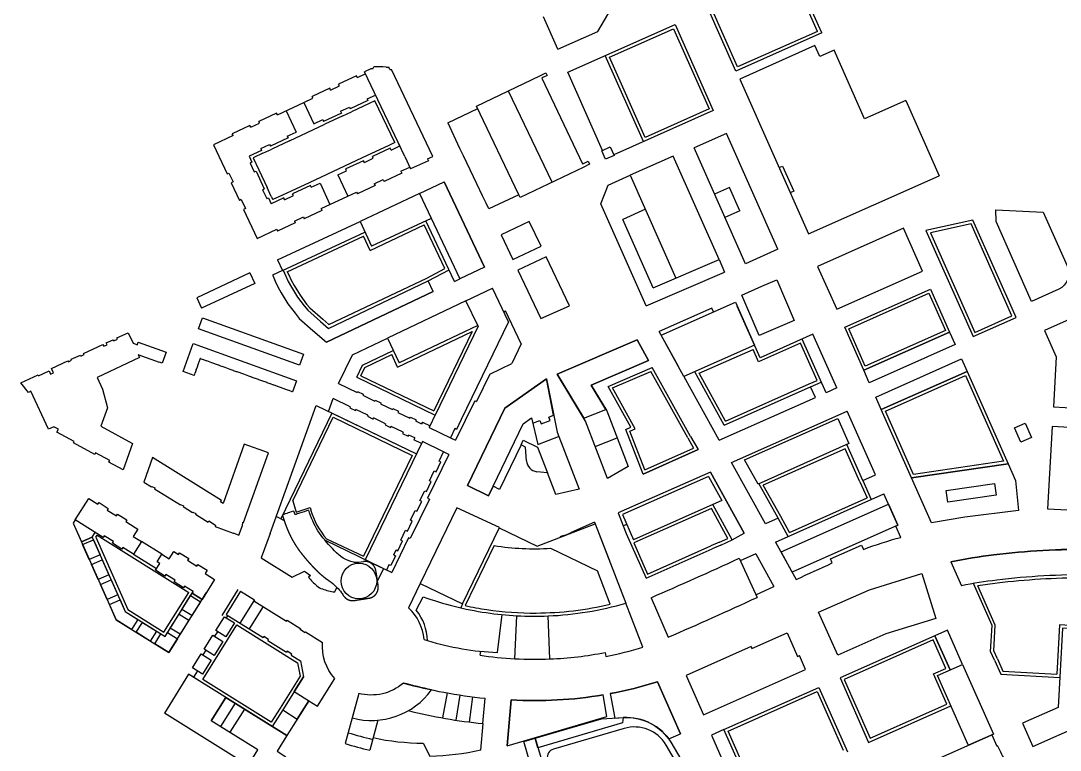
# Model space of a CAD drawing. Header units: inches. Extents: x -78213 to 209803, y -34177 to 209932.
# Drawn here: x 37547 to 69401, y 90020 to 112359 of the extents above; entities that cross this region are included whole.
import ezdxf

# ---------------------------------------------------------------- set-up
doc = ezdxf.new("R2010")
doc.units = ezdxf.units.IN
doc.header["$LTSCALE"] = 1200
doc.header["$MEASUREMENT"] = 0
for name, color, linetype in [('a-below', 1, 'Continuous'), ('a-pn-2', 1, 'Continuous'), ('a-screen-50', 77, 'Continuous'), ('a-site-bldg', 3, 'Continuous'), ('a-site-greenroof-richelle', 74, 'Continuous'), ('a-site-pattern', 74, 'Continuous')]:
    doc.layers.add(name, color=color, linetype=linetype)
doc.layers.add('NoPlot', color=193, linetype='Continuous', plot=False)

# ---------------------------------------------------------------- blocks, each defined once
blk = doc.blocks.new('Baseball-upper')
at = {"layer": 'a-below'}
blk.add_line((917, 5489), (1843, 5302), dxfattribs=at)
for points in [[(1843, 5302), (1486, 5374), (1513, 5551), (1643, 6532), (2000, 6485), (1843, 5302)], [(2000, 6485), (4096, 6206), (4726, 5969), (4635, 5832), (1960, 6187), (2000, 6485)]]:
    blk.add_lwpolyline(points, dxfattribs=at)
for points in [[(6096, 1801), (5764, 4685, 0.267654), (4726, 5969)], [(917, 5489), (49, 1715, 0.491734), (1350, -2), (2286, -2), (2287, 951)], [(2286, 22), (2943, 22), (2943, 0), (3986, -1), (3986, 316), (5897, 316), (6168, 1175), (6096, 1801), (4667, 1801), (4126, 1261), (1994, 1261, -0.450619), (1398, 1941), (1843, 5302), (1486, 5374), (1513, 5551)], [(5105, 1801), (4258, 951), (1991, 951, -0.452066), (1092, 1981), (1540, 5363)]]:
    blk.add_lwpolyline(points, format="xyb", dxfattribs=at)
at = {"layer": 'a-screen-50'}
for points in [[(5058, 1801), (4244, 984), (1991, 984, -0.452043), (1124, 1977), (1572, 5357)], [(5011, 1801), (4230, 1017), (1991, 1017, -0.452018), (1157, 1973), (1604, 5350)], [(4965, 1801), (4216, 1050), (1991, 1050, -0.451992), (1190, 1968), (1637, 5344)], [(4918, 1801), (4203, 1083), (1991, 1083, -0.451964), (1222, 1964), (1669, 5337)], [(4871, 1801), (4189, 1116), (1991, 1116, -0.451934), (1255, 1960), (1702, 5331)], [(4825, 1801), (4175, 1149), (1991, 1149, -0.451902), (1288, 1955), (1734, 5324)], [(4778, 1801), (4162, 1182), (1991, 1182, -0.451868), (1321, 1951), (1767, 5318)], [(4732, 1801), (4148, 1215), (1991, 1215, -0.451832), (1353, 1947), (1799, 5311)]]:
    blk.add_lwpolyline(points, format="xyb", dxfattribs=at)
at = {"layer": 'NoPlot'}
for points in [[(3922, 1440, 0.201404), (4150, 1536), (4550, 1935, -0.122098), (4649, 1977), (5309, 1976, 0.448182), (5827, 2557), (5585, 4667, 0.34378), (4615, 5653), (2377, 5950, 0.39161), (2086, 5756), (1576, 1915, 0.430383), (1964, 1441), (3922, 1440)], [(2118, 1827), (2877, 1825, 0.355753), (3080, 1702, 0.259378), (3675, 2307, 0.28258), (3112, 3385, 0.149255), (2453, 3547, 0.183867), (1939, 3179), (1842, 2983, 0.414356), (1958, 2744), (1958, 1985, 2.328536), (2118, 1827)], [(2102, 1899), (2866, 1899, -0.373594), (3038, 2075), (3038, 2794, -0.213465), (2935, 2907), (2207, 2907, -0.370854), (2030, 2734), (2030, 1970, -0.167506), (2102, 1899)]]:
    blk.add_lwpolyline(points, format="xyb", dxfattribs=at)
blk.add_circle((2500, 2358), 105, dxfattribs=at)

msp = doc.modelspace()

# ---------------------------------------------------------------- linework, layer by layer
at = {"layer": 'a-below'}
for p, q in [((62095, 111986), (61219, 113960)), ((55228, 112034), (56066, 113458)), ((59463, 110818), (58586, 112792)), ((54001, 111489), (53563, 112476)), ((54309, 110781), (57599, 112241)), ((57599, 112241), (58768, 109609)), ((54001, 111489), (55228, 112034)), ((62095, 111986), (59463, 110818)), ((61883, 111598), (59580, 110576)), ((62031, 111265), (61883, 111598)), ((56629, 108660), (55461, 111292)), ((62470, 111459), (62031, 111265)), ((63405, 109353), (62470, 111459)), ((47832, 110674), (47288, 110420)), ((47857, 110619), (47832, 110674)), ((47857, 110619), (48111, 110738)), ((51518, 109742), (53459, 110674)), ((53459, 110674), (53640, 110760)), ((53550, 110619), (53513, 110601)), ((53513, 110601), (54762, 107974)), ((53678, 110680), (53550, 110619)), ((53640, 110760), (53678, 110680)), ((55371, 108390), (54309, 110781)), ((59580, 110576), (61686, 105833)), ((47016, 110293), (46473, 110039)), ((47042, 110239), (47016, 110293)), ((47042, 110239), (47313, 110366)), ((47313, 110366), (47288, 110420)), ((46226, 109858), (46498, 109985)), ((46498, 109985), (46473, 110039)), ((48187, 109913), (47643, 109659)), ((48162, 109967), (48416, 110085)), ((48162, 109967), (48187, 109913)), ((53827, 107416), (52498, 110208)), ((64666, 109913), (63405, 109353)), ((64666, 109913), (65689, 107610)), ((45411, 109477), (46226, 109858)), ((45682, 109604), (45987, 108952)), ((46226, 109858), (46531, 109205)), ((47346, 109586), (47618, 109713)), ((47346, 109586), (47372, 109532)), ((47618, 109713), (47643, 109659)), ((50633, 109235), (51552, 109672)), ((52808, 107033), (51518, 109742)), ((58768, 109609), (55719, 108256)), ((45385, 109531), (44842, 109278)), ((44867, 109223), (44842, 109278)), ((45411, 109477), (45385, 109531)), ((46531, 109205), (46803, 109332)), ((46803, 109332), (46828, 109278)), ((47372, 109532), (46828, 109278)), ((44570, 109151), (44026, 108897)), ((44595, 109096), (44570, 109151)), ((44595, 109096), (44867, 109223)), ((45715, 108825), (45987, 108952)), ((50640, 109219), (50633, 109235)), ((51005, 108452), (50640, 109219)), ((44051, 108843), (43453, 108563)), ((44051, 108843), (44026, 108897)), ((45741, 108770), (45197, 108517)), ((45715, 108825), (45741, 108770)), ((43453, 108563), (43869, 107672)), ((44925, 108390), (44544, 108212)), ((44900, 108444), (45172, 108571)), ((44900, 108444), (44925, 108390)), ((45172, 108571), (45197, 108517)), ((48867, 108456), (48324, 108202)), ((48893, 108401), (48867, 108456)), ((48893, 108401), (49165, 108528)), ((51111, 108228), (51005, 108452)), ((44544, 108212), (44631, 108027)), ((44631, 108027), (44576, 108002)), ((44576, 108002), (44703, 107730)), ((48052, 108075), (47508, 107821)), ((48077, 108020), (48052, 108075)), ((48077, 108020), (48349, 108147)), ((48349, 108147), (48324, 108202)), ((51418, 107584), (51111, 108228)), ((54762, 107974), (54795, 107989)), ((54795, 107989), (54934, 108055)), ((54934, 108055), (54978, 107963)), ((57541, 108211), (56225, 107626)), ((58945, 105049), (57541, 108211)), ((43869, 107672), (43924, 107697)), ((43924, 107697), (44051, 107425)), ((44703, 107730), (44757, 107755)), ((44757, 107755), (45011, 107211)), ((47262, 107640), (47534, 107767)), ((47534, 107767), (47508, 107821)), ((49223, 107694), (48679, 107441)), ((49197, 107749), (49469, 107876)), ((49197, 107749), (49223, 107694)), ((54782, 107870), (52848, 106950)), ((54978, 107963), (54782, 107870)), ((60785, 107862), (60895, 107910)), ((60895, 107910), (61235, 107143)), ((44051, 107425), (43996, 107400)), ((43996, 107400), (44250, 106856)), ((46446, 107259), (46718, 107386)), ((46718, 107386), (47023, 106733)), ((47262, 107640), (47566, 106987)), ((48382, 107368), (48654, 107495)), ((48382, 107368), (48407, 107314)), ((48654, 107495), (48679, 107441)), ((51523, 107363), (51418, 107584)), ((51696, 106999), (51523, 107363)), ((61686, 105833), (65689, 107610)), ((44957, 107186), (45011, 107211)), ((44957, 107186), (45084, 106914)), ((46421, 107313), (45877, 107059)), ((45903, 107005), (45877, 107059)), ((46446, 107259), (46421, 107313)), ((47566, 106987), (47838, 107114)), ((47838, 107114), (47864, 107060)), ((48407, 107314), (47864, 107060)), ((52808, 107033), (51888, 106596)), ((52848, 106950), (52808, 107033)), ((59269, 107255), (58808, 107050)), ((59585, 106542), (59269, 107255)), ((61235, 107143), (61126, 107094)), ((44305, 106881), (44250, 106856)), ((44305, 106881), (44431, 106610)), ((45084, 106914), (45138, 106940)), ((45138, 106940), (45224, 106755)), ((45605, 106933), (45224, 106755)), ((45631, 106878), (45605, 106933)), ((45631, 106878), (45903, 107005)), ((46751, 106607), (47566, 106987)), ((51805, 106769), (51696, 106999)), ((51886, 106600), (51805, 106769)), ((44431, 106610), (44377, 106584)), ((44377, 106584), (44793, 105693)), ((46776, 106552), (46233, 106298)), ((46751, 106607), (46776, 106552)), ((59585, 106542), (59125, 106337)), ((45412, 105034), (47943, 106216)), ((45961, 106171), (45417, 105918)), ((45935, 106226), (46207, 106353)), ((45935, 106226), (45961, 106171)), ((46207, 106353), (46233, 106298)), ((50839, 104378), (49959, 106230)), ((44793, 105693), (45392, 105972)), ((45392, 105972), (45417, 105918)), ((45566, 104709), (48095, 105890)), ((45412, 105034), (45566, 104709)), ((44569, 104641), (42938, 103879)), ((44569, 104641), (42938, 103879)), ((44569, 104641), (44721, 104315)), ((44569, 104641), (44721, 104315)), ((50035, 104394), (50673, 104727)), ((44721, 104315), (43090, 103553)), ((44721, 104315), (43090, 103553)), ((50839, 104378), (51005, 104456)), ((42938, 103879), (43090, 103553)), ((42938, 103879), (43090, 103553)), ((50189, 104069), (46917, 102512)), ((58726, 103562), (57106, 102842)), ((58780, 103441), (58726, 103562)), ((59505, 103618), (59504, 103618)), ((60206, 102039), (59505, 103618)), ((52347, 103450), (52401, 103476)), ((52884, 102461), (52401, 103476)), ((57701, 101767), (57106, 102842)), ((62226, 100967), (61496, 102612)), ((62226, 100967), (61496, 102612)), ((52884, 102461), (52592, 101859)), ((51922, 101540), (52592, 101859)), ((58074, 99632), (56898, 101742)), ((47842, 101443), (50246, 100281)), ((51922, 101540), (51513, 100695)), ((57875, 101450), (57876, 101451)), ((58950, 99512), (57875, 101450)), ((59105, 99974), (58199, 101608)), ((61751, 101149), (62080, 101296)), ((47281, 101248), (47854, 100971)), ((59105, 99974), (61751, 101149)), ((61897, 100820), (61751, 101150)), ((62555, 101113), (62226, 100967)), ((47645, 100539), (47118, 100794)), ((48026, 100888), (48394, 100710)), ((51459, 100721), (50874, 99511)), ((51459, 100721), (51513, 100695)), ((58950, 99512), (61897, 100820)), ((48185, 100278), (47818, 100456)), ((48567, 100627), (48934, 100449)), ((49107, 100365), (49474, 100188)), ((54799, 100189), (55480, 100453)), ((59331, 98827), (62872, 100400)), ((63737, 98451), (62872, 100400)), ((48725, 100017), (48358, 100194)), ((49647, 100104), (49831, 100015)), ((49857, 100069), (49831, 100015)), ((49857, 100069), (50089, 99957)), ((52946, 100016), (53200, 100195)), ((53200, 100195), (53391, 99378)), ((53238, 100032), (53459, 100118)), ((53459, 100118), (53498, 100017)), ((53498, 100017), (53767, 100121)), ((53728, 100222), (53877, 100280)), ((53767, 100121), (53728, 100222)), ((49265, 99756), (48898, 99933)), ((52024, 98101), (52946, 100016)), ((49622, 99583), (49438, 99672)), ((49622, 99583), (49595, 99529)), ((49828, 99417), (49595, 99529)), ((50712, 99589), (50874, 99511)), ((52877, 99373), (52944, 99511)), ((52944, 99511), (53386, 99298)), ((53391, 99378), (54031, 99626)), ((55153, 99322), (55825, 99583)), ((58074, 99632), (58302, 99224)), ((50665, 99079), (50016, 97738)), ((50665, 99079), (50503, 99157)), ((53386, 99298), (53690, 98512)), ((56619, 98477), (58302, 99224)), ((63353, 98281), (62865, 99381)), ((60368, 96956), (59331, 98827)), ((58681, 98539), (55858, 97285)), ((58681, 98539), (59720, 96664)), ((59720, 96664), (58681, 98539)), ((63353, 98281), (63737, 98451)), ((60753, 97127), (60168, 98184)), ((63353, 98281), (63613, 97696)), ((60679, 96394), (63997, 97867)), ((64422, 96909), (63997, 97867)), ((50070, 97712), (49485, 96502)), ((50016, 97738), (50070, 97712)), ((45512, 97106), (45372, 97173)), ((55858, 97285), (56009, 96893)), ((53373, 96269), (55148, 96957)), ((55148, 96957), (56091, 94521)), ((56009, 96893), (56117, 96941)), ((60753, 97127), (60368, 96956)), ((61065, 96565), (60753, 97127)), ((64367, 96884), (64422, 96909)), ((64521, 96538), (64367, 96884)), ((49431, 96528), (48914, 95460)), ((49485, 96502), (49431, 96528)), ((52208, 96832), (53373, 96269)), ((59353, 96460), (59720, 96664)), ((59001, 96304), (58738, 96187)), ((60679, 96394), (61312, 95252)), ((62362, 95877), (63316, 96301)), ((63316, 96301), (63373, 96171)), ((41006, 96021), (41710, 95581)), ((44918, 95910), (45869, 95315)), ((59559, 95896), (60113, 94698)), ((60069, 96035), (59592, 95824)), ((60069, 96035), (60623, 95035)), ((60921, 95958), (60845, 96095)), ((48662, 95582), (48479, 95204)), ((45869, 95315), (46246, 95502)), ((49791, 95122), (49433, 94382)), ((60075, 94780), (60623, 95035)), ((67313, 93834), (66740, 95124)), ((56862, 94690), (57386, 93479)), ((51087, 94498), (51030, 94380)), ((43888, 94148), (43844, 94077)), ((67268, 93047), (67313, 93834)), ((43576, 93649), (43487, 93507)), ((49907, 93413), (50012, 93379)), ((43220, 93080), (43131, 92937)), ((67387, 92779), (67268, 93047)), ((67388, 92778), (67580, 92345)), ((45704, 90465), (42692, 92348)), ((45924, 91813), (46210, 92271)), ((67580, 92345), (69385, 92244)), ((47902, 91760), (47491, 90225)), ((47902, 91760), (47491, 90225)), ((50998, 91710), (50880, 90939)), ((51388, 91656), (51290, 90882)), ((51712, 90834), (51779, 91611)), ((55504, 91050), (55392, 91714)), ((48489, 90938), (48244, 90021)), ((49876, 90234), (50087, 89840))]:
    msp.add_line(p, q, dxfattribs=at)
for points in [[(55349, 108380), (55612, 108497), (55729, 108234), (55465, 108117)], [(52626, 105043), (53493, 105455), (53132, 106214), (52265, 105802)], [(66725, 106249), (65288, 105936), (66732, 102686), (68048, 103270)], [(61968, 104838), (62553, 103522), (65185, 104691), (64601, 106007)], [(53482, 103242), (54360, 103632), (53647, 105130), (52781, 104718)], [(59648, 103957), (60262, 104229), (60716, 104424), (61249, 103183), (60177, 102723)], [(62796, 102974), (65428, 104142), (66013, 102826), (63381, 101658)], [(42992, 102925), (43114, 103264), (46208, 102153), (46086, 101814)], [(42992, 102925), (43114, 103264), (46208, 102153), (46086, 101814)], [(56787, 101956), (55031, 101202), (55506, 100410), (56163, 98711), (55528, 98345), (54857, 100093), (53989, 101538), (56437, 102589)], [(63381, 101658), (66013, 102826), (66183, 102442), (63551, 101274)], [(63746, 100835), (66378, 102004), (66548, 101620), (63916, 100451)], [(63916, 100451), (66548, 101620), (67803, 98795), (67803, 98795), (64844, 98362)], [(68522, 99597), (68193, 99451), (67999, 99889), (68328, 100035)], [(69016, 97416), (70454, 97336), (70595, 99852), (69157, 99933)], [(39977, 96005), (39648, 95859), (39443, 96320), (39772, 96466)], [(40250, 95391), (39921, 95245), (39716, 95706), (40045, 95852)], [(40522, 94777), (40193, 94631), (39989, 95091), (40318, 95238)], [(40261, 94477), (40590, 94623), (40750, 94263), (41132, 94025), (40941, 93719), (40466, 94017)], [(42752, 94759), (43058, 94568), (42790, 94141), (42485, 94332)], [(42396, 94190), (42701, 93999), (42434, 93571), (42129, 93762)], [(43793, 94109), (44098, 93918), (43831, 93490), (43526, 93681)], [(41702, 93668), (41511, 93363), (41084, 93630), (41275, 93935)], [(42345, 93429), (42081, 93007), (41654, 93274), (41844, 93579), (41967, 93503), (42040, 93620)], [(43437, 93539), (43742, 93348), (43475, 92921), (43169, 93111)], [(43080, 92969), (43385, 92778), (43118, 92351), (42813, 92542)]]:
    msp.add_lwpolyline(points, close=True, dxfattribs=at)
for points in [[(67434, 106212), (67432, 106566), (68882, 106501), (69615, 104849, -0.399158), (69361, 104135), (68522, 103762)], [(69191, 100532), (70628, 100451), (70734, 102329), (70354, 103184, 0.427033), (69953, 103328), (68918, 102869), (69277, 102062)]]:
    msp.add_lwpolyline(points, format="xyb", close=True, dxfattribs=at)
for points in [[(45566, 104709), (45260, 104571), (45277, 104535), (45344, 104384), (45425, 104214), (45527, 104024), (45731, 103695), (45951, 103400), (46082, 103245), (46499, 102878), (46917, 102512), (50189, 104068), (50035, 104394)], [(45588, 104720), (45670, 104535), (45746, 104377), (45839, 104204), (46029, 103898), (46233, 103624), (46340, 103498), (46737, 103149), (46976, 102939), (50035, 104394)], [(41882, 101869), (41799, 101899), (41798, 101897), (41149, 102131), (41189, 102044), (39887, 101433), (40052, 101077), (40203, 100508), (39997, 99941), (40972, 99415), (40688, 98610), (40247, 98842), (40273, 98891), (39839, 99125), (39812, 99076), (39159, 99429), (39184, 99476), (38657, 99759), (38705, 99848), (38558, 99928), (38394, 99851), (37853, 101013), (37780, 100979), (37547, 101268), (38079, 101516), (38090, 101491), (38092, 101493), (38093, 101490), (38412, 101639), (38461, 101536), (38553, 101579), (38492, 101711), (38991, 101944), (39005, 101914), (39106, 101961), (39092, 101991), (39373, 102122), (39389, 102087), (39491, 102134), (39474, 102170), (40064, 102445), (40090, 102390), (40190, 102437), (40164, 102492), (40379, 102592), (40398, 102552), (40509, 102604), (40490, 102644), (40838, 102807), (40989, 102484), (41121, 102437), (41149, 102515), (42003, 102208), (41882, 101869)], [(47281, 101248), (47708, 102131), (48781, 102641)], [(62555, 101113), (61825, 102759), (60206, 102039)], [(66013, 102826), (63381, 101658)], [(42858, 101498), (42523, 101618), (42830, 102473), (46000, 101335), (45878, 100996), (45868, 101000), (45867, 100998), (45777, 101031), (45777, 101032), (45760, 101038), (45760, 101037), (45669, 101069), (45670, 101071), (45507, 101129), (45507, 101128), (45416, 101160), (45417, 101162), (45400, 101168), (45399, 101166), (45309, 101199), (45309, 101200), (45294, 101206), (45294, 101204), (45204, 101237), (45204, 101238), (45187, 101244), (45187, 101243), (45096, 101275), (45097, 101277), (44938, 101334), (44937, 101332), (44847, 101365), (44847, 101366), (44830, 101372), (44830, 101371), (44740, 101403), (44740, 101405), (44731, 101408), (44730, 101407), (44640, 101439), (44640, 101440), (44623, 101447), (44623, 101445), (44532, 101478), (44533, 101479), (44379, 101534), (44378, 101533), (44288, 101565), (44288, 101567), (44271, 101573), (44271, 101572), (44180, 101604), (44181, 101605), (44161, 101612), (44161, 101611), (44070, 101643), (44071, 101645), (44054, 101651), (44053, 101650), (43963, 101682), (43964, 101683), (43811, 101738), (43811, 101737), (43720, 101769), (43721, 101771), (43704, 101777), (43703, 101775), (43613, 101808), (43613, 101809), (43602, 101813), (43602, 101812), (43511, 101844), (43512, 101846), (43495, 101852), (43494, 101850), (43404, 101883), (43404, 101884), (43250, 101940), (43250, 101938), (43159, 101971), (43160, 101972), (43143, 101978), (43142, 101977), (43052, 102009), (43052, 102011), (43043, 102014), (43034, 101990), (43035, 101989), (43003, 101899), (43002, 101899), (42995, 101881), (42997, 101881), (42964, 101790), (42963, 101791), (42957, 101775), (42958, 101774), (42926, 101684), (42924, 101685), (42918, 101667), (42919, 101666), (42887, 101576), (42886, 101576), (42858, 101498)], [(47842, 101443), (48022, 101815), (48962, 102262)], [(56619, 98477), (56090, 99843), (56242, 99911), (55545, 101161), (56898, 101742)], [(53047, 98881), (53016, 99305), (52877, 99373), (52219, 98007), (52024, 98101), (51884, 97812), (51235, 98124), (52379, 100497), (53658, 101396), (53981, 99755), (54657, 98010), (53945, 97855), (53690, 98512), (53361, 98550)], [(47854, 100971), (47869, 101004), (48042, 100920), (48026, 100888)], [(46976, 100396), (47118, 100794)], [(48394, 100710), (48409, 100743), (48582, 100659), (48567, 100627)], [(45188, 96661), (46595, 100580), (49671, 99092)], [(49110, 99364), (47079, 100346), (45512, 97106), (45618, 97054)], [(47645, 100539), (47629, 100507), (47802, 100423), (47818, 100456)], [(48934, 100449), (48950, 100481), (49122, 100398), (49107, 100365)], [(48185, 100278), (48169, 100246), (48342, 100162), (48358, 100194)], [(49474, 100188), (49490, 100220), (49663, 100136), (49647, 100104)], [(48725, 100017), (48709, 99984), (48882, 99901), (48898, 99933)], [(49265, 99756), (49249, 99723), (49422, 99640), (49438, 99672)], [(41584, 98986), (41318, 98232), (41557, 98083), (41563, 98092), (41659, 98057), (41642, 98029), (42437, 97532), (42442, 97541), (42537, 97506), (42521, 97480), (42810, 97299), (42815, 97308), (42910, 97273), (42897, 97252), (43018, 97173), (43285, 97002), (43310, 97043), (43517, 96913), (43500, 96867), (44053, 96669), (44054, 96673), (44232, 96609), (44338, 96906), (44350, 97005), (44375, 96995), (45138, 99130), (44397, 99396), (43754, 97572), (43672, 97623), (43698, 97663), (41584, 98986)], [(58681, 98539), (59720, 96664)], [(39214, 97071), (39214, 97071), (39628, 97732), (39913, 97554), (39945, 97605), (40229, 97427), (40198, 97376), (40482, 97198), (40514, 97249), (40799, 97071), (40767, 97020), (41052, 96842), (41052, 96842), (41134, 96791), (40994, 96567)], [(59001, 96304), (59353, 96460), (58752, 97544)], [(39214, 97071), (39153, 96974), (39407, 96402), (39736, 96548), (39825, 96689)], [(39153, 96974), (40466, 94017), (42081, 93007), (43102, 94640)], [(56009, 96893), (56101, 96657), (56709, 95286), (58738, 96187)], [(39736, 96548), (39407, 96402)], [(39736, 96548), (40750, 94263), (41967, 93503), (42829, 94881)], [(40670, 96231), (40639, 96180), (40354, 96359), (40386, 96409), (40101, 96588), (40069, 96537), (39825, 96689)], [(40994, 96567), (41248, 96408), (41006, 96021), (40670, 96231)], [(41134, 96791), (40994, 96567)], [(45188, 96661), (44918, 95910)], [(41870, 96019), (41248, 96408)], [(46872, 96448), (48914, 95460)], [(42829, 94881), (42797, 94831), (43102, 94640), (43229, 94843)], [(44283, 94892), (43837, 94180), (44977, 93467)], [(44283, 94892), (44710, 94625), (44691, 94594), (45688, 93971), (45707, 94001), (46134, 93734)], [(46277, 93645), (46258, 93614), (46115, 93703), (46134, 93734)], [(65944, 93694), (65560, 93523), (66025, 92476)], [(66409, 92647), (65944, 93694)], [(45119, 93378), (45138, 93409), (44996, 93498), (44977, 93467)], [(45119, 93378), (45689, 93022)], [(46277, 93645), (46795, 93321)], [(66025, 92476), (65560, 93523), (62654, 92233), (63530, 90259)], [(45832, 92933), (45851, 92963), (45708, 93052), (45689, 93022)], [(46116, 92754), (46210, 92271), (45574, 91254)], [(45832, 92933), (46116, 92754)], [(42966, 92446), (42845, 92253), (42692, 92348)], [(42692, 92348), (41948, 91158)], [(57058, 92112), (57763, 90524)], [(45924, 91813), (46423, 91501)], [(50611, 91775), (50469, 91008)], [(55614, 91753), (55754, 91004)], [(59563, 89600), (59563, 89600), (59096, 90653), (62002, 91944), (62879, 89969)], [(46372, 91533), (45704, 90465)], [(52455, 90154), (52575, 91558)], [(45224, 89109), (41948, 91158)], [(45574, 91254), (45256, 90745)], [(63530, 90259), (66053, 91379)], [(51643, 90025), (51713, 90840)], [(52455, 90154), (55504, 91050)], [(57410, 90368), (57763, 90524)], [(59096, 90653), (58712, 90483), (59179, 89430)], [(59563, 89600), (59096, 90653)], [(45704, 90465), (45405, 89987), (45669, 89821), (45224, 89109)]]:
    msp.add_lwpolyline(points, dxfattribs=at)
at = {"layer": 'a-below', "elevation": -32}
msp.add_lwpolyline([(45564, 97227), (45565, 97223), (45566, 97218), (45568, 97214), (45569, 97210), (45570, 97206), (45571, 97201), (45573, 97197), (45574, 97193), (45575, 97189), (45577, 97184), (45578, 97180), (45579, 97176), (45581, 97171), (45582, 97167), (45583, 97163), (45585, 97159), (45586, 97154), (45587, 97150), (45589, 97146), (45590, 97141), (45591, 97137), (45593, 97133), (45594, 97128), (45595, 97124), (45597, 97120), (45598, 97115), (45599, 97111), (45601, 97107), (45602, 97102), (45604, 97098), (45605, 97094), (45607, 97089), (45608, 97085), (45609, 97080), (45611, 97076), (45612, 97072), (45614, 97067), (45615, 97063), (45617, 97058), (45618, 97054), (45619, 97050), (45621, 97045), (45622, 97041), (45624, 97036), (45625, 97032), (45627, 97028), (45628, 97023), (45630, 97019), (45631, 97014), (45633, 97010), (45634, 97005), (45636, 97001), (45638, 96996), (45639, 96992), (45641, 96988), (45642, 96983), (45644, 96979), (45645, 96974), (45647, 96970), (45648, 96965), (45650, 96961), (45652, 96956), (45653, 96952), (45655, 96947), (45657, 96943), (45658, 96938), (45660, 96934), (45661, 96929), (45663, 96925), (45665, 96920), (45666, 96916), (45668, 96911), (45670, 96907), (45671, 96902), (45673, 96898), (45675, 96893), (45677, 96888), (45678, 96884), (45680, 96879), (45682, 96875), (45683, 96870), (45685, 96866), (45687, 96861), (45689, 96857), (45690, 96852), (45692, 96847), (45694, 96843), (45696, 96838), (45698, 96834), (45699, 96829), (45701, 96825), (45703, 96820), (45705, 96815), (45707, 96811), (45709, 96806), (45710, 96802), (45712, 96797), (45714, 96792), (45716, 96788), (45718, 96783), (45720, 96779), (45722, 96774), (45724, 96769), (45726, 96765), (45728, 96760), (45729, 96755), (45731, 96751), (45733, 96746), (45735, 96741), (45737, 96737), (45739, 96732), (45741, 96728), (45743, 96723), (45745, 96718), (45747, 96714), (45749, 96709), (45751, 96704), (45754, 96700), (45756, 96695), (45758, 96690), (45760, 96686), (45762, 96681), (45764, 96676), (45766, 96672), (45768, 96667), (45770, 96662), (45772, 96658), (45775, 96653), (45777, 96648), (45779, 96644), (45781, 96639), (45783, 96634), (45786, 96629), (45788, 96625), (45790, 96620), (45792, 96615), (45794, 96611), (45797, 96606), (45799, 96601), (45801, 96597), (45804, 96592), (45806, 96587), (45808, 96582), (45811, 96578), (45813, 96573), (45815, 96568), (45818, 96564), (45820, 96559), (45822, 96554), (45825, 96549), (45827, 96545), (45830, 96540), (45832, 96535), (45834, 96531), (45837, 96526), (45839, 96521), (45842, 96516), (45844, 96512), (45847, 96507), (45849, 96502), (45852, 96497), (45854, 96493), (45857, 96488), (45859, 96483), (45862, 96479), (45865, 96474), (45867, 96469), (45870, 96464), (45872, 96460), (45875, 96455), (45878, 96450), (45880, 96445), (45883, 96441), (45886, 96436), (45888, 96431), (45891, 96427), (45894, 96422), (45896, 96417), (45899, 96413), (45902, 96408), (45904, 96403), (45907, 96399), (45910, 96394), (45912, 96390), (45915, 96385), (45918, 96380), (45921, 96376), (45923, 96371), (45926, 96367), (45929, 96362), (45932, 96358), (45934, 96353), (45937, 96349), (45940, 96344), (45943, 96340), (45945, 96335), (45948, 96331), (45951, 96326), (45954, 96322), (45957, 96317), (45959, 96313), (45962, 96308), (45965, 96304), (45968, 96300), (45971, 96295), (45973, 96291), (45976, 96287), (45979, 96282), (45982, 96278), (45985, 96273), (45988, 96269), (45990, 96265), (45993, 96261), (45996, 96256), (45999, 96252), (46002, 96248), (46005, 96243), (46008, 96239), (46011, 96235), (46013, 96231), (46016, 96226), (46019, 96222), (46022, 96218), (46025, 96214), (46028, 96209), (46031, 96205), (46034, 96201), (46037, 96197), (46039, 96193), (46042, 96189), (46045, 96184), (46048, 96180), (46051, 96176), (46054, 96172), (46057, 96168), (46060, 96164), (46063, 96160), (46066, 96156), (46069, 96152), (46072, 96148), (46074, 96144), (46077, 96139), (46080, 96135), (46083, 96131), (46086, 96127), (46089, 96123), (46092, 96119), (46095, 96115), (46098, 96111), (46101, 96107), (46104, 96103), (46107, 96099), (46110, 96096), (46113, 96092), (46116, 96088), (46119, 96084), (46122, 96080), (46125, 96076), (46128, 96072), (46131, 96068), (46134, 96064), (46137, 96060), (46140, 96056), (46143, 96053), (46146, 96049), (46149, 96045), (46152, 96041), (46155, 96037), (46158, 96033), (46161, 96030), (46164, 96026), (46167, 96022), (46170, 96018), (46173, 96014), (46176, 96011), (46179, 96007), (46182, 96003), (46185, 95999), (46188, 95996), (46191, 95992), (46194, 95988), (46197, 95984), (46200, 95981), (46203, 95977), (46206, 95973), (46209, 95970), (46212, 95966), (46215, 95962), (46218, 95959), (46221, 95955), (46224, 95951), (46227, 95948), (46230, 95944), (46233, 95940), (46236, 95937), (46239, 95933), (46242, 95929), (46245, 95926), (46248, 95922), (46251, 95919), (46254, 95915), (46257, 95911), (46260, 95908), (46263, 95904), (46266, 95901), (46269, 95897), (46272, 95894), (46275, 95890), (46278, 95887), (46281, 95883), (46284, 95879), (46287, 95876), (46290, 95872), (46293, 95869), (46296, 95865), (46299, 95862), (46302, 95859), (46305, 95855), (46308, 95852), (46311, 95848), (46314, 95845), (46317, 95841), (46320, 95838), (46323, 95834), (46326, 95831), (46329, 95827), (46332, 95824), (46335, 95821), (46338, 95817), (46341, 95814), (46344, 95810), (46347, 95807), (46350, 95804), (46353, 95800), (46356, 95797), (46359, 95794), (46362, 95790), (46365, 95787), (46368, 95783), (46371, 95780), (46374, 95777), (46377, 95773), (46380, 95770), (46383, 95767), (46385, 95764), (46388, 95760), (46391, 95757), (46394, 95754), (46397, 95750), (46400, 95747), (46403, 95744), (46406, 95740), (46409, 95737), (46412, 95734), (46415, 95731), (46418, 95727), (46421, 95724), (46424, 95721), (46427, 95718), (46430, 95714), (46433, 95711), (46436, 95708), (46439, 95705), (46442, 95702), (46445, 95698), (46448, 95695), (46451, 95692), (46454, 95689), (46456, 95686), (46459, 95682), (46462, 95679), (46465, 95676), (46468, 95673), (46471, 95670), (46474, 95666), (46477, 95663), (46480, 95660), (46484, 95656), (46487, 95653), (46490, 95650), (46493, 95646), (46496, 95643), (46499, 95640), (46502, 95636), (46505, 95633), (46509, 95630), (46512, 95626), (46515, 95623), (46518, 95619), (46522, 95616), (46525, 95612), (46528, 95609), (46531, 95606), (46535, 95602), (46538, 95599), (46542, 95595), (46545, 95592), (46548, 95588), (46552, 95584), (46555, 95581), (46559, 95577), (46562, 95574), (46566, 95570), (46569, 95567), (46573, 95563), (46576, 95559), (46580, 95556), (46583, 95552), (46587, 95549), (46590, 95545), (46594, 95541), (46598, 95538), (46601, 95534), (46605, 95530), (46609, 95527), (46613, 95523), (46616, 95519), (46620, 95516), (46624, 95512), (46628, 95508), (46632, 95504), (46635, 95501), (46639, 95497), (46643, 95493), (46647, 95489), (46651, 95486), (46655, 95482), (46659, 95478), (46663, 95474), (46667, 95471), (46671, 95467), (46675, 95463), (46679, 95459), (46683, 95455), (46687, 95452), (46692, 95448), (46696, 95444), (46700, 95440), (46704, 95436), (46709, 95432), (46713, 95429), (46717, 95425), (46721, 95421), (46726, 95417), (46730, 95413), (46735, 95409), (46739, 95405), (46743, 95402), (46748, 95398), (46752, 95394), (46757, 95390), (46761, 95386), (46766, 95382), (46771, 95378), (46775, 95374), (46780, 95371), (46785, 95367), (46789, 95363), (46794, 95359), (46799, 95355), (46804, 95351), (46808, 95347), (46813, 95343), (46818, 95339), (46823, 95336), (46828, 95332), (46833, 95328), (46838, 95324), (46843, 95320), (46848, 95316), (46853, 95312), (46858, 95308), (46863, 95305), (46869, 95301), (46874, 95297), (46879, 95293), (46884, 95289), (46890, 95285), (46895, 95281)], dxfattribs=at)
at = {"layer": 'a-below'}
for points in [[(63373, 96171, -0.028843), (64521, 96538)], [(56862, 94690, 0.006206), (59559, 95896, 0.006206)], [(66053, 95786, -0.022212), (67365, 96003, -0.032241), (70388, 96172, -0.017511)], [(61312, 95252, 0.003925), (62417, 95753), (62362, 95877)], [(46246, 95502), (46426, 95373), (46366, 95314, 0.048351), (46625, 95052, 0.09568), (46792, 94958, 0.060886), (47169, 94867), (47233, 95007)], [(57386, 93479, 0.006206), (60113, 94698, 0.006206)], [(46372, 91533), (46636, 91368), (47167, 92216, -0.202208), (46795, 93321)]]:
    msp.add_lwpolyline(points, format="xyb", dxfattribs=at)
for points, elevation in [([(46895, 95281, -0.002136), (47107, 95126, -0.027931), (47233, 95007, -0.033142)], -66), ([(47233, 95007, -0.031699), (47378, 94843, 0.038462), (47450, 94733)], -32)]:
    msp.add_lwpolyline(points, format="xyb", dxfattribs=dict(at, elevation=elevation))
msp.add_polyline3d([(47752, 95781, -33), (47667, 95801, -32), (47585, 95828, -32), (47507, 95862, -32), (47432, 95903, -32), (47360, 95952, -32), (47292, 96006, -32), (47226, 96065, -32), (47162, 96128, -32), (47100, 96192, -32), (47038, 96258, -32), (46978, 96324, -32), (46920, 96391, -32), (46863, 96459, -32), (46807, 96527, -32), (46754, 96596, -32), (46704, 96667, -32), (46655, 96739, -32), (46610, 96813, -32), (46568, 96888, -32), (46529, 96965, -32), (46494, 97044, -32), (46460, 97124, -32), (46429, 97206, -32), (46400, 97288, -32), (46373, 97372, -32)], dxfattribs=at)
for centre, radius, start, end in [((53406, 98907), 360, 184.1786, 262.7097), ((47845, 96858, -54), 1081, 265.0322, 280.9195), ((48340, 93246), 1576, 6.0646, 46.1091), ((53289, 104192), 10068, 266.9556, 272.3975), ((53289, 104192), 11388, 266.9862, 272.3975), ((53317, 106858), 15324, 254.7035, 264.2393), ((53289, 104192), 12654, 280.5897, 287.3303), ((53289, 104192), 12654, 266.7682, 279.5682), ((53317, 106858), 16104, 256.0137, 264.2802), ((49933, 97750), 7569, 251.8832, 257.7901), ((49933, 97750), 7911, 252.0181, 257.6695), ((49931, 97716), 7482, 257.7701, 269.581), ((49933, 97750), 7911, 271.1118, 282.4789)]:
    msp.add_arc(centre, radius, start, end, dxfattribs=at)
for points in [[(45917, 97345, -32), (45799, 97306, -32), (45681, 97266, -32), (45564, 97227, -32)], [(45952, 97231, -32), (45940, 97269, -32), (45928, 97307, -32), (45917, 97345, -32)]]:
    msp.add_open_spline(points, degree=3, dxfattribs=at)
msp.add_open_spline([(46373, 97372, -32), (46279, 97341, -32), (46139, 97293, -32), (45999, 97246, -32), (45952, 97231, -32)], degree=3, knots=[5019.856725, 5019.856725, 5019.856725, 5019.856725, 5020.523392, 5020.856725, 5020.856725, 5020.856725, 5020.856725], dxfattribs=at)
for points, weights, knots in [([(48479, 95204), (48446, 95418, -106), (48438, 95467, -105), (48431, 95516, -103), (48417, 95605, -100), (48371, 95682, -94), (48298, 95736, -84), (48226, 95789, -75), (48139, 95810, -65), (48050, 95796, -54)], [1, 1, 1, 1, 0.949253021674, 0.949253021674, 1, 0.949253021674, 0.949253021674, 1], [2480.221312, 2480.221312, 2480.221312, 2480.221312, 2480.544674, 2480.544674, 2480.544674, 2481.330072, 2481.330072, 2481.330072, 2482.11547, 2482.11547, 2482.11547, 2482.11547]), ([(47450, 94735), (47526, 94633, -10), (47643, 94586, -25), (47768, 94605, -39), (47919, 94629, -56), (48070, 94653, -74), (48222, 94677, -91), (48310, 94690, -101), (48387, 94737, -109), (48440, 94810, -114), (48493, 94883, -120), (48514, 94971, -121), (48501, 95060, -118), (48485, 95163, -114), (48479, 95204), (48479, 95204)], [1, 0.905422045499, 0.905422045499, 1, 1, 1, 1, 0.949253021674, 0.949253021674, 1, 0.949253021674, 0.949253021674, 1, 1, 1, 1], [2475.89553, 2475.89553, 2475.89553, 2475.89553, 2476.973878, 2476.973878, 2476.973878, 2477.973878, 2477.973878, 2477.973878, 2478.759276, 2478.759276, 2478.759276, 2479.544674, 2479.544674, 2479.544674, 2480.218656, 2480.218656, 2480.218656, 2480.218656])]:
    msp.add_rational_spline(points, weights, degree=3, knots=knots, dxfattribs=at)
at = {"layer": 'a-pn-2', "elevation": 2059}
msp.add_lwpolyline([(46208, 102153), (46086, 101814)], dxfattribs=at)
at = {"layer": 'a-pn-2'}
msp.add_lwpolyline([(50063, 99903), (50089, 99957)], dxfattribs=at)
at = {"layer": 'a-site-bldg'}
for p, q in [((48279, 110883), (48085, 110792)), ((48339, 110886), (48279, 110883)), ((48339, 110886), (48368, 110947)), ((48741, 110941), (48826, 110935)), ((48853, 110872), (48826, 110935)), ((48853, 110872), (48913, 110868)), ((50178, 108207), (48913, 110868)), ((49317, 108202), (48085, 110792)), ((49165, 108528), (49139, 108582)), ((49317, 108202), (49495, 107821)), ((50038, 108075), (49495, 107821)), ((50013, 108130), (50178, 108207)), ((50013, 108130), (50038, 108075)), ((49469, 107876), (49495, 107821)), ((49764, 107067), (50526, 107422)), ((50526, 107422), (51763, 104817)), ((51763, 104817), (50526, 107422)), ((55547, 107325), (56225, 107626)), ((56225, 107626), (57622, 104481)), ((49764, 107067), (47943, 106216)), ((49764, 107067), (51005, 104456)), ((55326, 106752), (55547, 107325)), ((56710, 103633), (55326, 106752)), ((56688, 106585), (55996, 106277)), ((47943, 106216), (48298, 105455)), ((50120, 106305), (48298, 105455)), ((56926, 104182), (55996, 106277)), ((51763, 104817), (51005, 104456)), ((58945, 105049), (59116, 104665)), ((52495, 103139), (52003, 104173)), ((51190, 103787), (48781, 102641)), ((51563, 103003), (51190, 103787)), ((51551, 103028), (49142, 101883)), ((51563, 103003), (50246, 100281)), ((52495, 103139), (51048, 100148)), ((48781, 102641), (49142, 101883)), ((50089, 99957), (50246, 100281)), ((51048, 100148), (50902, 99845)), ((50063, 99903), (50089, 99957)), ((50063, 99903), (50712, 99589)), ((50848, 99871), (50712, 99589)), ((50902, 99845), (50848, 99871)), ((49854, 99471), (48104, 95852)), ((50503, 99157), (49854, 99471)), ((58619, 98404), (55987, 97235)), ((58619, 98404), (59028, 97666)), ((59028, 97666), (56327, 96467)), ((55987, 97235), (56327, 96467)), ((59559, 95896), (60113, 94698)), ((48753, 95538), (48104, 95852)), ((66053, 95786), (66376, 95056)), ((49666, 94307), (49875, 94720)), ((56862, 94690), (57386, 93479)), ((44691, 94594), (44265, 93913)), ((44976, 94416), (44550, 93734)), ((56613, 93174), (56091, 94521)), ((52153, 93013), (52303, 94172)), ((52684, 92820), (52754, 94138)), ((53765, 92814), (53710, 94132)), ((51638, 93045), (51620, 92926)), ((59927, 93191), (59952, 93137)), ((55455, 93012), (55478, 92894)), ((45924, 91813), (46210, 92271)), ((67481, 90156), (67454, 90144))]:
    msp.add_line(p, q, dxfattribs=at)
at = {"layer": 'a-site-bldg', "transparency": 33554661}
for p, q in [((59177, 108911), (58179, 108468)), ((60752, 105363), (59177, 108911)), ((59754, 104920), (58179, 108468)), ((60752, 105363), (59754, 104920)), ((56926, 104182), (58945, 105049)), ((56710, 103633), (59116, 104665))]:
    msp.add_line(p, q, dxfattribs=at)
at = {"layer": 'a-site-bldg'}
for points in [[(51190, 103787), (52003, 104173)], [(48976, 96001), (49049, 96153), (49104, 96127), (49250, 96429), (49196, 96455), (49342, 96758), (49396, 96732), (49542, 97034), (49488, 97060), (49635, 97363), (49689, 97336), (49835, 97639), (49781, 97665), (49927, 97968), (49981, 97941), (50128, 98244), (50074, 98270), (50220, 98573), (50274, 98546), (50420, 98849), (50366, 98875), (50503, 99157)], [(67440, 97832), (65957, 97615), (65905, 97971), (67387, 98188), (67440, 97832)], [(41134, 96791), (40994, 96567), (41248, 96408), (41006, 96021), (40670, 96231), (40639, 96180), (40354, 96359), (40386, 96409), (40101, 96588), (40069, 96537), (39214, 97071), (39628, 97732), (39913, 97554), (39945, 97605), (40229, 97427), (40198, 97376), (40482, 97198), (40514, 97249), (40799, 97071), (40767, 97020), (41052, 96842), (41052, 96842), (41134, 96791)], [(39214, 97071), (39214, 97071), (39628, 97732), (39913, 97554), (39945, 97605), (40229, 97427), (40198, 97376), (40482, 97198), (40514, 97249), (40799, 97071), (40767, 97020), (41052, 96842), (41052, 96842), (41134, 96791), (40994, 96567)], [(60845, 96095), (64135, 97556), (64422, 96909), (61189, 95473), (60845, 96095)], [(51087, 94498), (52214, 96839), (50912, 97441), (49791, 95122), (51087, 94498)], [(39214, 97071), (39153, 96974), (39407, 96402), (39736, 96548), (39825, 96689)], [(48976, 96001), (49030, 95975), (48884, 95673), (48830, 95699), (48753, 95538)], [(62583, 92926), (61999, 94242), (63552, 94932), (65161, 95428), (65585, 94052), (64058, 93581), (62583, 92926)], [(44283, 94892), (43837, 94180), (44977, 93467)], [(44283, 94892), (44710, 94625), (44691, 94594), (45688, 93971), (45707, 94001), (46134, 93734)], [(46277, 93645), (46258, 93614), (46115, 93703), (46134, 93734)], [(45119, 93378), (45138, 93409), (44996, 93498), (44977, 93467)], [(45119, 93378), (45689, 93022)], [(46277, 93645), (46795, 93321)], [(59952, 93137), (61032, 93616), (61354, 92890), (61409, 92915)], [(45832, 92933), (45851, 92963), (45708, 93052), (45689, 93022)], [(59927, 93191), (57937, 92308), (58472, 91101), (61598, 92489), (61409, 92915)], [(46116, 92754), (46210, 92271), (45574, 91254)], [(45832, 92933), (46116, 92754)], [(66585, 90179), (65641, 92306), (66409, 92647), (67356, 90514), (66588, 90174)], [(45924, 91813), (46423, 91501)], [(43832, 91636), (43386, 90924)], [(44116, 91458), (43671, 90745)], [(44401, 91279), (43956, 90567)], [(64406, 88286), (64065, 89054), (67301, 90490), (67454, 90144)]]:
    msp.add_lwpolyline(points, dxfattribs=at)
for points in [[(57870, 101462), (57170, 102726), (59450, 103738), (60036, 102423)], [(56437, 102589), (53989, 101538), (54799, 100189), (55480, 100453), (55031, 101202), (56787, 101956)], [(53658, 101396), (52379, 100497), (51235, 98124), (51884, 97812), (52024, 98101), (52946, 100016), (53200, 100195), (53238, 100032), (53459, 100118), (53498, 100017), (53767, 100121), (53728, 100222), (53877, 100280)], [(62926, 99408), (60140, 98171), (59731, 98909), (62585, 100176)], [(65458, 96978), (64844, 98362), (67803, 98795), (68030, 98282), (68128, 97361), (66474, 97158)], [(41870, 96019), (42094, 95879), (42234, 96103), (42376, 96014), (42408, 96064), (42693, 95886), (42661, 95835), (42946, 95657), (42978, 95708), (43263, 95530), (43199, 95428), (43484, 95250), (43102, 94640), (42797, 94831), (42829, 94881), (42564, 95047), (42532, 94996), (42247, 95174), (42279, 95225), (41994, 95403), (41963, 95352), (41678, 95530), (41805, 95734), (41724, 95785)], [(69472, 93754), (69335, 91328), (68246, 90844), (68563, 90131), (70088, 90808), (70250, 93711)], [(43386, 90924), (43832, 91636), (45704, 90465), (45405, 89987), (45669, 89821), (45224, 89109), (44511, 89555), (44811, 90033)]]:
    msp.add_lwpolyline(points, close=True, dxfattribs=at)
for points in [[(56862, 94690, 0.006206), (59559, 95896, 0.006206)], [(57386, 93479, 0.006206), (60113, 94698, 0.006206)], [(45574, 91254), (46022, 90974), (46372, 91533), (46636, 91368), (47167, 92216, -0.202208), (46795, 93321)]]:
    msp.add_lwpolyline(points, format="xyb", dxfattribs=at)
for points in [[(50135, 91868, -0.014444), (49274, 92077, -0.249207), (47902, 91760), (47700, 91007, 0.310325)], [(57058, 92112, -0.02942), (55614, 91753), (55754, 91004), (56012, 91019), (56012, 91019, -0.247701), (57410, 90368), (57763, 90524)], [(55392, 91714, -0.055909), (52575, 91558), (52455, 90154), (55504, 91050)]]:
    msp.add_lwpolyline(points, format="xyb", close=True, dxfattribs=at)
msp.add_circle((47909, 95200, -66), 546, dxfattribs=at)
for centre, radius, start, end in [((48497, 107686), 3264, 85.7223, 92.2745), ((69159, 81135), 14976, 96.8815, 101.9713), ((70181, 72665), 23508, 89.4949, 96.8815), ((70181, 72665), 22728, 89.5878, 96.8815), ((69159, 81135), 14196, 96.8815, 101.3031), ((53289, 104192), 10068, 250.177, 261.5749), ((48445, 93322), 1569, 2.0811, 38.8855), ((53289, 104192), 10068, 272.3975, 286.1622), ((53289, 104192), 10068, 261.5749, 266.9555), ((52469, 101312), 8305, 252.7903, 267.814), ((53289, 104192), 11508, 280.9669, 286.7902), ((53289, 104192), 11388, 261.5749, 266.9555), ((53289, 104192), 11388, 272.3975, 280.9669), ((73347, 92839), 6450, 204.5781, 209.5748)]:
    msp.add_arc(centre, radius, start, end, dxfattribs=at)
at = {"layer": 'a-site-greenroof-richelle'}
for p, q in [((61968, 112035), (61170, 113834)), ((59512, 110944), (58713, 112743)), ((61968, 112035), (59512, 110944)), ((48400, 109906), (48228, 109826)), ((49008, 108627), (48400, 109906)), ((48228, 109826), (47684, 109572)), ((47412, 109445), (46869, 109191)), ((47412, 109445), (47684, 109572)), ((45781, 108683), (46869, 109191)), ((45781, 108683), (45238, 108430)), ((49008, 108627), (48827, 108543)), ((44966, 108303), (45238, 108430)), ((48827, 108543), (48011, 108162)), ((44966, 108303), (44672, 108165)), ((44672, 108165), (44844, 107796)), ((48011, 108162), (47468, 107908)), ((44844, 107796), (45098, 107252)), ((47468, 107908), (46380, 107400)), ((46380, 107400), (45837, 107146)), ((45225, 106980), (45098, 107252)), ((45837, 107146), (45565, 107020)), ((45225, 106980), (45271, 106882)), ((45565, 107020), (45271, 106882)), ((48258, 105321), (49911, 106107)), ((50547, 104769), (49911, 106107)), ((45714, 104672), (48049, 105762)), ((48258, 105321), (48049, 105762)), ((49990, 104479), (50547, 104769)), ((51377, 102839), (50202, 100409)), ((58334, 101563), (59987, 102296)), ((60157, 101913), (59987, 102296)), ((61954, 101344), (61447, 102486)), ((49097, 101755), (48916, 102134)), ((47971, 101488), (50202, 100409)), ((59146, 100098), (58334, 101563)), ((61712, 101237), (61954, 101344)), ((59146, 100098), (61712, 101237)), ((45884, 97656), (47123, 100218)), ((47123, 100218), (49543, 99048)), ((63265, 98242), (62816, 99254)), ((49543, 99048), (48052, 95965)), ((60837, 97173), (60302, 98138)), ((63265, 98242), (63486, 97745)), ((45884, 97656), (45991, 97307)), ((61106, 96688), (63486, 97745)), ((45991, 97307), (46413, 97449)), ((46413, 97449), (46431, 97388)), ((58711, 97420), (56335, 96366)), ((61106, 96688), (60837, 97173)), ((39887, 96608), (42696, 94851)), ((46918, 96490), (48052, 95965)), ((58962, 96392), (58699, 96275)), ((67410, 93852), (66878, 95050)), ((43130, 92188), (44173, 93857)), ((67366, 93065), (67410, 93852)), ((67475, 92818), (67366, 93065)), ((67476, 92817), (67644, 92438)), ((67644, 92438), (69296, 92345)), ((45225, 90877), (43130, 92188))]:
    msp.add_line(p, q, dxfattribs=at)
for points in [[(58641, 109658), (56680, 108787), (55590, 111242), (57551, 112113)], [(66669, 106139), (65424, 105868), (66780, 102813), (67921, 103319)], [(62923, 102925), (65380, 104016), (65886, 102875), (63429, 101784)], [(64043, 100402), (66500, 101493), (67664, 98871), (64902, 98467)]]:
    msp.add_lwpolyline(points, close=True, dxfattribs=at)
for points in [[(45714, 104672), (45758, 104576), (45832, 104420), (45922, 104252), (46108, 103952), (46308, 103684), (46409, 103565), (46800, 103221), (46992, 103053), (49993, 104480)], [(49097, 101755), (51377, 102839)], [(61447, 102486), (60157, 101913)], [(47971, 101488), (48094, 101743), (48916, 102134)], [(62816, 99254), (60302, 98138)], [(58962, 96392), (59218, 96505), (58711, 97420)], [(39845, 96540), (39887, 96608)], [(39845, 96540), (40826, 94329), (41936, 93635), (42696, 94851)], [(56335, 96366), (56758, 95413), (58699, 96275)], [(44201, 94943), (43705, 94149)], [(44173, 93857), (46030, 92695)], [(70040, 93819), (69381, 93855), (69296, 92345)], [(65898, 92525), (65511, 93397), (62780, 92184), (63579, 90385)], [(46030, 92695), (46109, 92290), (45493, 91305)], [(65926, 91427), (65515, 92355), (65898, 92525)], [(59612, 89727), (59222, 90604), (61953, 91817), (62752, 90018)], [(63579, 90385), (65926, 91427)], [(45493, 91305), (45225, 90877)]]:
    msp.add_lwpolyline(points, dxfattribs=at)
for centre, radius, start, end in [((48659, 98015, -32), 2315, 195.7102, 221.2279), ((70181, 72665), 22632, 90.1473, 96.8815), ((69159, 81135), 14100, 96.8815, 99.3084)]:
    msp.add_arc(centre, radius, start, end, dxfattribs=at)
at = {"layer": 'a-site-pattern'}
for p, q in [((57990, 99585), (56856, 101619)), ((57990, 99585), (58167, 99269)), ((56672, 98605), (58167, 99269)), ((55131, 97001, 2059), (54414, 96683, 2059)), ((55131, 97001, 2059), (55578, 95847, 2059)), ((55131, 97001, 2059), (55578, 95847, 2059)), ((52053, 96285), (51169, 94447)), ((53784, 96203), (55218, 95514)), ((55613, 94494), (55218, 95514))]:
    msp.add_line(p, q, dxfattribs=at)
msp.add_lwpolyline([(56672, 98605), (56212, 99792), (56377, 99866), (55681, 101115), (56856, 101619)], dxfattribs=at)
for centre, radius, start, end in [((53540, 98652, 2059), 2154, 284.5184, 293.9463), ((53290, 104097), 7909, 261.0075, 273.5799), ((53289, 104192), 9972, 257.7271, 261.5749), ((53289, 104192), 9972, 261.5749, 270.3221), ((53289, 104192), 9972, 270.3221, 283.4773)]:
    msp.add_arc(centre, radius, start, end, dxfattribs=at)
at = {"layer": 'NoPlot'}
msp.add_line((57892, 107421), (57892, 107421), dxfattribs=at)
for points in [[(56437, 102589), (56437, 102589), (56787, 101956), (56787, 101956)], [(58302, 99224), (58302, 99224), (56619, 98477), (56619, 98477)]]:
    msp.add_lwpolyline(points, dxfattribs=at)

# ---------------------------------------------------------------- block references
at = {"rotation": 23.94013698842529}
msp.add_blockref('Baseball-upper', (54114, 83646), dxfattribs=at)

doc.saveas('drawing.dxf')
